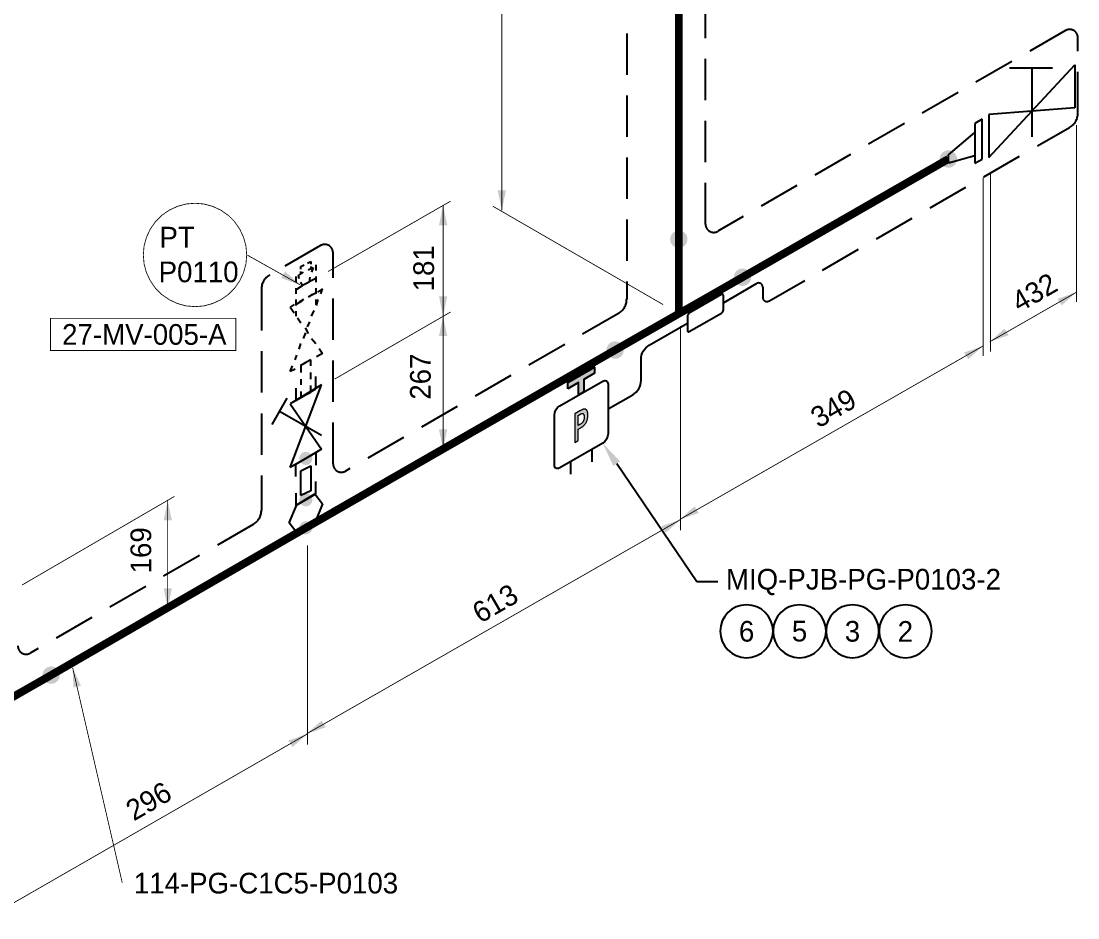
# Model space of a CAD drawing. Extents: x 0 to 847, y -42 to 494.
# Drawn here: x 337.3 to 465.1, y 205.3 to 313.8 of the extents above; entities that cross this region are included whole.
import ezdxf
from ezdxf import colors
from ezdxf.entities.mleader import LeaderData, LeaderLine
from ezdxf.enums import TextEntityAlignment as Align
from ezdxf.math import Vec2, Vec3

# ---------------------------------------------------------------- set-up
doc = ezdxf.new("R2010")
doc.units = 0
doc.header["$LTSCALE"] = 10
doc.header["$MEASUREMENT"] = 0
doc.linetypes.add('DASHED', pattern=[0.75, 0.5, -0.25])
doc.layers.get('Defpoints').update_dxf_attribs({"color": 9})
for name, color, linetype in [('DIMENSION', 2, 'Continuous'), ('HEAT_TRACE', 3, 'DASHED'), ('PIPE', 7, 'Continuous'), ('SYMBOL-3', 3, 'Continuous'), ('TEXT-2', 2, 'Continuous'), ('TEXT2', 40, 'Continuous'), ('WELDS', 7, 'Continuous'), ('Wipeout', 7, 'Continuous')]:
    doc.layers.add(name, color=color, linetype=linetype)
doc.styles.add('framdcn', font='', dxfattribs={"height": 2.4})
doc.styles.add('Scovan Elec', font='')
doc.styles.get("Standard").update_dxf_attribs({"font": ''})
doc.styles.get('framdcn').set_extended_font_data('Franklin Gothic Medium Cond')
doc.styles.get('Scovan Elec').set_extended_font_data('Franklin Gothic Medium Cond')
doc.styles.get('Standard').set_extended_font_data('Franklin Gothic Medium Cond')

# ---------------------------------------------------------------- blocks, each defined once
blk = doc.blocks.new('block29')
at = {"layer": 'TEXT2'}
blk.add_hatch(color=256, dxfattribs=at).paths.add_polyline_path([(0.001, 0), (1.001, -2.2), (0.101, -2.4)])
at = {"layer": 'TEXT2', "linetype": 'ByBlock', "const_width": 0.1, "flags": 128}
blk.add_lwpolyline([(6, -26), (0, 0)], dxfattribs=at)
blk = doc.blocks.new('block33')
at = {"layer": 'TEXT2'}
blk.add_hatch(color=256, dxfattribs=at).paths.add_polyline_path([(0.001, 0.001), (-2.299, 0.801), (-1.799, 1.601)])
at = {"layer": 'TEXT2', "linetype": 'ByBlock', "const_width": 0.1, "flags": 128}
blk.add_lwpolyline([(-6.4, 3.6), (0, 0)], dxfattribs=at)
blk = doc.blocks.new('block34')
at = {"layer": 'TEXT2', "style": 'framdcn'}
for s, p in [('PT', (0, 0)), ('P0110', (-0.1, -4.2))]:
    blk.add_text(s, height=2.5, dxfattribs=at).set_placement(p)
blk = doc.blocks.new('block79')
at = {"layer": 'PIPE', "linetype": 'ByBlock', "const_width": 0.95, "flags": 128}
for points in [[(7.7, 13.4), (7.7, 4.4)], [(15.4, 8.8), (7.7, 4.4)], [(7.7, 4.4), (0, 0)]]:
    blk.add_lwpolyline(points, dxfattribs=at)
at = {"flags": 1}
for tag in ['Tag', 'UCI', 'Pipe Ref', 'Description', 'Key']:
    blk.add_attdef(tag, (0, 0), '', height=1, dxfattribs=at)
blk = doc.blocks.new('block85')
at = {"layer": 'PIPE', "linetype": 'ByBlock', "const_width": 0.95, "flags": 128}
blk.add_lwpolyline([(30.8, 17.8), (0, 0)], dxfattribs=at)
at = {"flags": 1}
for tag in ['Tag', 'UCI', 'Pipe Ref', 'Description', 'Key']:
    blk.add_attdef(tag, (0, 0), '', height=1, dxfattribs=at)
blk = doc.blocks.new('block86')
at = {"layer": 'PIPE', "linetype": 'ByBlock', "flags": 128}
for points in [[(1.2, 4.1), (1.2, 5.6)], [(-1.2, 4.2), (-1.2, 2.7)], [(-1.2, 2.7), (1.2, 4.1)], [(-1.1, 2.8), (1.1, 4.1)], [(1.1, 4.1), (2, 2.9)], [(-2, 0.6), (-1.1, 2.8)], [(2, 2.9), (1.1, 0.6)], [(-1.1, -0.6), (-2, 0.6)], [(0, 0), (-1.1, -0.6)], [(1.1, 0.6), (0, 0)]]:
    blk.add_lwpolyline(points, dxfattribs=at)
at = {"flags": 1}
for tag in ['Tag', 'UCI', 'Pipe Ref', 'Description', 'Key']:
    blk.add_attdef(tag, (0, 0), '', height=1, dxfattribs=at)
blk = doc.blocks.new('block87')
at = {"layer": 'PIPE', "linetype": 'ByBlock', "flags": 128}
for points in [[(-0.6, 2.7), (0.6, 3.3)], [(-0.6, -0.3), (-0.6, 2.7)], [(0.6, 3.3), (0.6, 0.3)], [(0, 0), (-0.6, -0.3)], [(0.6, 0.3), (0, 0)]]:
    blk.add_lwpolyline(points, dxfattribs=at)
at = {"flags": 1}
for tag in ['Tag', 'UCI', 'Pipe Ref', 'Description', 'Key']:
    blk.add_attdef(tag, (0, 0), '', height=1, dxfattribs=at)
blk = doc.blocks.new('block88')
at = {"layer": 'PIPE', "linetype": 'ByBlock', "flags": 128}
for points in [[(0, 9.2), (0, 10.7)], [(0.7, 9.7), (-3.1, 7.4)], [(-3.1, -0.3), (0.7, 9.7)], [(-2.4, 9.3), (-2.4, 7.8)], [(-2.4, 7.8), (0, 9.2)], [(-3.5, 8.1), (-5.3, 4.9)], [(-4.4, 6.5), (0.7, 3.6)], [(-3.1, 7.4), (0.7, 1.9)], [(-2.4, 0.1), (0, 1.5)], [(0.7, 1.9), (-1.2, 0.8)], [(0, 1.5), (0, 0)], [(-1.2, 0.8), (-3.1, -0.3)], [(-2.4, -1.4), (-2.4, 0.1)]]:
    blk.add_lwpolyline(points, dxfattribs=at)
at = {"flags": 1}
for tag in ['Tag', 'UCI', 'Pipe Ref', 'Description', 'Key']:
    blk.add_attdef(tag, (0, 0), '', height=1, dxfattribs=at)
blk = doc.blocks.new('block89')
at = {"layer": 'PIPE', "flags": 128}
for points in [[(0.8, 8.2), (0.3, 7.9)], [(2, 8.9), (1.4, 8.5)], [(1.8, 8.3), (2, 8.9)], [(-1.4, 7), (-1.9, 6.7)], [(-1.9, 6.7), (-1.4, 6)], [(-0.3, 7.6), (-0.8, 7.3)], [(1.3, 6.9), (1.5, 7.6)], [(-1, 5.4), (-0.6, 4.8)], [(0.7, 5.6), (1, 6.3)], [(-0.1, 4.2), (0.3, 3.5)], [(0.2, 4.3), (0.5, 4.9)], [(-0.3, 2.9), (0, 3.6)], [(0.7, 2.9), (1.2, 2.3)], [(-0.8, 1.6), (-0.6, 2.3)], [(1.6, 1.7), (2, 1.1)], [(-1.3, 0.3), (-1.1, 0.9)], [(0, 0), (-0.7, -0.4)], [(0.6, 0.3), (0, 0)], [(0.6, -0.4), (0.6, 0.3)], [(2, 1.1), (1.3, 0.7)], [(-1.9, -1.1), (-1.6, -0.4)], [(-1.3, -0.8), (-1.9, -1.1)], [(-0.6, -0.4), (-0.6, -1.2)], [(0.6, -2), (0.6, -1.2)], [(-0.6, -2), (-0.6, -2.7)], [(-0.6, -3.5), (-0.6, -4.2)], [(0.2, -3.8), (0.6, -3.6)], [(0.6, -3.6), (0.6, -2.8)], [(-0.6, -4.2), (-0.2, -4)]]:
    blk.add_lwpolyline(points, dxfattribs=at)
at = {"flags": 1}
for tag in ['Tag', 'UCI', 'Pipe Ref', 'Description', 'Key']:
    blk.add_attdef(tag, (0, 0), '', height=1, dxfattribs=at)
blk = doc.blocks.new('block90')
at = {"layer": 'PIPE', "flags": 128}
for points in [[(0, 3.4), (0, 2.7)], [(-2.4, 2), (-2.4, 1.3)], [(-0.8, 1.4), (0, 1.8)], [(0, 2), (0, 1.3)], [(-2.4, 0.4), (-1.6, 0.9)], [(-2.4, 0.6), (-2.4, -0.1)], [(-0.8, -0.4), (0, 0)], [(0, 0.6), (0, -0.1)], [(-2.4, -0.8), (-2.4, -1.5)], [(-2.4, -1.4), (-1.6, -0.9)], [(0, -0.8), (0, -1.4)], [(-2.4, -2.2), (-2.4, -2.8)]]:
    blk.add_lwpolyline(points, dxfattribs=at)
at = {"flags": 1}
for tag in ['Tag', 'UCI', 'Pipe Ref', 'Description', 'Key']:
    blk.add_attdef(tag, (0, 0), '', height=1, dxfattribs=at)
blk = doc.blocks.new('block91')
at = {"layer": 'PIPE', "flags": 128}
for points in [[(0.2, 2.5), (0.6, 2.7)], [(0.6, 2.7), (0.6, 2.4)], [(-0.9, 1), (-0.3, 1.4)], [(-0.6, 2.1), (-0.2, 2.3)], [(-0.6, 1.8), (-0.6, 2.1)], [(-0.6, 1.2), (-0.6, 1.5)], [(0.3, 1.7), (0.9, 2)], [(0.6, 2.1), (0.6, 1.8)], [(0.9, 2), (0.7, 1.4)], [(-0.8, 0.6), (-0.9, 1)], [(-0.4, -0.2), (-0.6, 0.2)], [(0, 0), (-0.4, -0.2)], [(0.4, 0.2), (0, 0)], [(0.5, 0.8), (0.4, 0.2)]]:
    blk.add_lwpolyline(points, dxfattribs=at)
at = {"flags": 1}
for tag in ['Tag', 'UCI', 'Pipe Ref', 'Description', 'Key']:
    blk.add_attdef(tag, (0, 0), '', height=1, dxfattribs=at)
blk = doc.blocks.new('block92')
at = {"layer": 'PIPE', "linetype": 'ByBlock', "const_width": 0.95, "flags": 128}
blk.add_lwpolyline([(37.4, 21.5), (0, 0)], dxfattribs=at)
at = {"flags": 1}
for tag in ['Tag', 'UCI', 'Pipe Ref', 'Description', 'Key']:
    blk.add_attdef(tag, (0, 0), '', height=1, dxfattribs=at)
blk = doc.blocks.new('block93')
at = {"layer": 'PIPE', "linetype": 'ByBlock', "const_width": 0.95, "flags": 128}
for points in [[(7.7, 13.4), (7.7, 4.4)], [(15.4, 8.8), (7.7, 4.4)], [(7.7, 4.4), (0, 0)]]:
    blk.add_lwpolyline(points, dxfattribs=at)
at = {"flags": 1}
for tag in ['Tag', 'UCI', 'Pipe Ref', 'Description', 'Key']:
    blk.add_attdef(tag, (0, 0), '', height=1, dxfattribs=at)
blk = doc.blocks.new('block94')
at = {"layer": 'PIPE', "linetype": 'ByBlock', "const_width": 0.95, "flags": 128}
blk.add_lwpolyline([(0, 36.2), (0, 0)], dxfattribs=at)
at = {"flags": 1}
for tag in ['Tag', 'UCI', 'Pipe Ref', 'Description', 'Key']:
    blk.add_attdef(tag, (0, 0), '', height=1, dxfattribs=at)
blk = doc.blocks.new('block97')
at = {"layer": 'PIPE', "linetype": 'ByBlock', "const_width": 0.95, "flags": 128}
blk.add_lwpolyline([(24.9, 14.3), (0, 0)], dxfattribs=at)
at = {"flags": 1}
for tag in ['Tag', 'UCI', 'Pipe Ref', 'Description', 'Key']:
    blk.add_attdef(tag, (0, 0), '', height=1, dxfattribs=at)
blk = doc.blocks.new('block98')
at = {"layer": 'PIPE', "linetype": 'ByBlock', "flags": 128}
for points in [[(0.9, 2.9), (0, 2.4)], [(0.9, -1.9), (0.9, 2.9)], [(-3.2, -1.4), (0, 1.3)], [(0, 2.4), (0, 0)], [(0, 0), (0, -2.4)], [(-3.2, -2.4), (-3.2, -1.4)], [(0, -1.5), (-3.2, -2.4)], [(0, -2.4), (0.9, -1.9)]]:
    blk.add_lwpolyline(points, dxfattribs=at)
at = {"flags": 1}
for tag in ['Tag', 'UCI', 'Pipe Ref', 'Description', 'Key']:
    blk.add_attdef(tag, (0, 0), '', height=1, dxfattribs=at)
blk = doc.blocks.new('block99')
at = {"layer": 'PIPE', "linetype": 'ByBlock', "flags": 128}
for points in [[(0, -2.6), (10.4, 8.6)], [(7.7, 8.2), (2.5, 8.2)], [(5.2, 8.2), (5.2, -0.1)], [(10.4, 8.6), (10.4, 3.4)], [(10.4, 3.4), (0, 2.6)], [(0, 2.6), (0, 0)], [(0, 0), (0, -2.6)]]:
    blk.add_lwpolyline(points, dxfattribs=at)
at = {"flags": 1}
for tag in ['Tag', 'UCI', 'Pipe Ref', 'Description', 'Key']:
    blk.add_attdef(tag, (0, 0), '', height=1, dxfattribs=at)
blk = doc.blocks.new('block128')
at = {"layer": 'WELDS'}
h = blk.add_hatch(color=256, dxfattribs=at)
edge = h.paths.add_edge_path(flags=0)
edge.add_arc((0, 0), 1.05, 0, 360)
at = {"flags": 1}
for tag in ['Tag', 'UCI', 'Pipe Ref', 'Description', 'Key']:
    blk.add_attdef(tag, (0, 0), '', height=1, dxfattribs=at)
blk = doc.blocks.new('block129')
at = {"layer": 'WELDS'}
h = blk.add_hatch(color=256, dxfattribs=at)
edge = h.paths.add_edge_path(flags=0)
edge.add_arc((0, 0), 0.8, 0, 360)
at = {"flags": 1}
for tag in ['Tag', 'UCI', 'Pipe Ref', 'Description', 'Key']:
    blk.add_attdef(tag, (0, 0), '', height=1, dxfattribs=at)
blk = doc.blocks.new('block130')
at = {"layer": 'WELDS'}
h = blk.add_hatch(color=256, dxfattribs=at)
edge = h.paths.add_edge_path(flags=0)
edge.add_arc((0, 0), 0.8, 0, 360)
at = {"flags": 1}
for tag in ['Tag', 'UCI', 'Pipe Ref', 'Description', 'Key']:
    blk.add_attdef(tag, (0, 0), '', height=1, dxfattribs=at)
blk = doc.blocks.new('block131')
at = {"layer": 'WELDS'}
h = blk.add_hatch(color=256, dxfattribs=at)
edge = h.paths.add_edge_path(flags=0)
edge.add_arc((0, 0), 0.8, 0, 360)
at = {"flags": 1}
for tag in ['Tag', 'UCI', 'Pipe Ref', 'Description', 'Key']:
    blk.add_attdef(tag, (0, 0), '', height=1, dxfattribs=at)
blk = doc.blocks.new('block132')
at = {"layer": 'WELDS'}
h = blk.add_hatch(color=256, dxfattribs=at)
edge = h.paths.add_edge_path(flags=0)
edge.add_arc((0, 0), 1.05, 0, 360)
at = {"flags": 1}
for tag in ['Tag', 'UCI', 'Pipe Ref', 'Description', 'Key']:
    blk.add_attdef(tag, (0, 0), '', height=1, dxfattribs=at)
blk = doc.blocks.new('block133')
at = {"layer": 'WELDS'}
h = blk.add_hatch(color=256, dxfattribs=at)
edge = h.paths.add_edge_path(flags=0)
edge.add_arc((0, 0), 1.05, 0, 360)
at = {"flags": 1}
for tag in ['Tag', 'UCI', 'Pipe Ref', 'Description', 'Key']:
    blk.add_attdef(tag, (0, 0), '', height=1, dxfattribs=at)
blk = doc.blocks.new('block135')
at = {"layer": 'WELDS'}
h = blk.add_hatch(color=256, dxfattribs=at)
edge = h.paths.add_edge_path(flags=0)
edge.add_arc((0, 0), 1.05, 0, 360)
at = {"flags": 1}
for tag in ['Tag', 'UCI', 'Pipe Ref', 'Description', 'Key']:
    blk.add_attdef(tag, (0, 0), '', height=1, dxfattribs=at)
blk = doc.blocks.new('block136')
at = {"layer": 'WELDS'}
h = blk.add_hatch(color=256, dxfattribs=at)
edge = h.paths.add_edge_path(flags=0)
edge.add_arc((0, 0), 1.05, 0, 360)
at = {"flags": 1}
for tag in ['Tag', 'UCI', 'Pipe Ref', 'Description', 'Key']:
    blk.add_attdef(tag, (0, 0), '', height=1, dxfattribs=at)
blk = doc.blocks.new('*U161')
blk.add_wipeout([(0, 3.2), (-0.4, 3.17), (-0.8, 3.1), (-1.18, 2.98), (-1.54, 2.8), (-1.88, 2.59), (-2.19, 2.33), (-2.47, 2.04), (-2.7, 1.71), (-2.9, 1.36), (-3.04, 0.99), (-3.14, 0.6), (-3.19, 0.2), (-3.19, -0.2), (-3.14, -0.6), (-3.04, -0.99), (-2.9, -1.36), (-2.7, -1.71), (-2.47, -2.04), (-2.19, -2.33), (-1.88, -2.59), (-1.54, -2.8), (-1.18, -2.98), (-0.8, -3.1), (-0.4, -3.17), (0, -3.2), (0.4, -3.17), (0.8, -3.1), (1.18, -2.98), (1.54, -2.8), (1.88, -2.59), (2.19, -2.33), (2.47, -2.04), (2.7, -1.71), (2.9, -1.36), (3.04, -0.99), (3.14, -0.6), (3.19, -0.2), (3.19, 0.2), (3.14, 0.6), (3.04, 0.99), (2.9, 1.36), (2.7, 1.71), (2.47, 2.04), (2.19, 2.33), (1.88, 2.59), (1.54, 2.8), (1.18, 2.98), (0.8, 3.1), (0.4, 3.17)]).dxf.layer = 'Wipeout'
blk.add_circle((0, 0), 3.2)
at = {"color": 2}
blk.add_attdef('TAG1', text='', height=2.5, dxfattribs=at).set_placement((0, 0), align=Align.MIDDLE)
blk.add_attdef('TAG2', text='', height=2.5, dxfattribs=at).set_placement((3, -3), align=Align.MIDDLE_LEFT)
blk = doc.blocks.new('*U162')
blk.add_wipeout([(0, 3.2), (-0.4, 3.17), (-0.8, 3.1), (-1.18, 2.98), (-1.54, 2.8), (-1.88, 2.59), (-2.19, 2.33), (-2.47, 2.04), (-2.7, 1.71), (-2.9, 1.36), (-3.04, 0.99), (-3.14, 0.6), (-3.19, 0.2), (-3.19, -0.2), (-3.14, -0.6), (-3.04, -0.99), (-2.9, -1.36), (-2.7, -1.71), (-2.47, -2.04), (-2.19, -2.33), (-1.88, -2.59), (-1.54, -2.8), (-1.18, -2.98), (-0.8, -3.1), (-0.4, -3.17), (0, -3.2), (0.4, -3.17), (0.8, -3.1), (1.18, -2.98), (1.54, -2.8), (1.88, -2.59), (2.19, -2.33), (2.47, -2.04), (2.7, -1.71), (2.9, -1.36), (3.04, -0.99), (3.14, -0.6), (3.19, -0.2), (3.19, 0.2), (3.14, 0.6), (3.04, 0.99), (2.9, 1.36), (2.7, 1.71), (2.47, 2.04), (2.19, 2.33), (1.88, 2.59), (1.54, 2.8), (1.18, 2.98), (0.8, 3.1), (0.4, 3.17)]).dxf.layer = 'Wipeout'
blk.add_circle((0, 0), 3.2)
at = {"color": 2}
blk.add_attdef('TAG1', text='', height=2.5, dxfattribs=at).set_placement((0, 0), align=Align.MIDDLE)
blk.add_attdef('TAG2', text='', height=2.5, dxfattribs=at).set_placement((3, -3), align=Align.MIDDLE_LEFT)
blk = doc.blocks.new('*U163')
blk.add_wipeout([(0, 3.2), (-0.4, 3.17), (-0.8, 3.1), (-1.18, 2.98), (-1.54, 2.8), (-1.88, 2.59), (-2.19, 2.33), (-2.47, 2.04), (-2.7, 1.71), (-2.9, 1.36), (-3.04, 0.99), (-3.14, 0.6), (-3.19, 0.2), (-3.19, -0.2), (-3.14, -0.6), (-3.04, -0.99), (-2.9, -1.36), (-2.7, -1.71), (-2.47, -2.04), (-2.19, -2.33), (-1.88, -2.59), (-1.54, -2.8), (-1.18, -2.98), (-0.8, -3.1), (-0.4, -3.17), (0, -3.2), (0.4, -3.17), (0.8, -3.1), (1.18, -2.98), (1.54, -2.8), (1.88, -2.59), (2.19, -2.33), (2.47, -2.04), (2.7, -1.71), (2.9, -1.36), (3.04, -0.99), (3.14, -0.6), (3.19, -0.2), (3.19, 0.2), (3.14, 0.6), (3.04, 0.99), (2.9, 1.36), (2.7, 1.71), (2.47, 2.04), (2.19, 2.33), (1.88, 2.59), (1.54, 2.8), (1.18, 2.98), (0.8, 3.1), (0.4, 3.17)]).dxf.layer = 'Wipeout'
blk.add_circle((0, 0), 3.2)
at = {"color": 2}
blk.add_attdef('TAG1', text='', height=2.5, dxfattribs=at).set_placement((0, 0), align=Align.MIDDLE)
blk.add_attdef('TAG2', text='', height=2.5, dxfattribs=at).set_placement((3, -3), align=Align.MIDDLE_LEFT)
blk = doc.blocks.new('*U164')
blk.add_wipeout([(0, 3.2), (-0.4, 3.17), (-0.8, 3.1), (-1.18, 2.98), (-1.54, 2.8), (-1.88, 2.59), (-2.19, 2.33), (-2.47, 2.04), (-2.7, 1.71), (-2.9, 1.36), (-3.04, 0.99), (-3.14, 0.6), (-3.19, 0.2), (-3.19, -0.2), (-3.14, -0.6), (-3.04, -0.99), (-2.9, -1.36), (-2.7, -1.71), (-2.47, -2.04), (-2.19, -2.33), (-1.88, -2.59), (-1.54, -2.8), (-1.18, -2.98), (-0.8, -3.1), (-0.4, -3.17), (0, -3.2), (0.4, -3.17), (0.8, -3.1), (1.18, -2.98), (1.54, -2.8), (1.88, -2.59), (2.19, -2.33), (2.47, -2.04), (2.7, -1.71), (2.9, -1.36), (3.04, -0.99), (3.14, -0.6), (3.19, -0.2), (3.19, 0.2), (3.14, 0.6), (3.04, 0.99), (2.9, 1.36), (2.7, 1.71), (2.47, 2.04), (2.19, 2.33), (1.88, 2.59), (1.54, 2.8), (1.18, 2.98), (0.8, 3.1), (0.4, 3.17)]).dxf.layer = 'Wipeout'
blk.add_circle((0, 0), 3.2)
at = {"color": 2}
blk.add_attdef('TAG1', text='', height=2.5, dxfattribs=at).set_placement((0, 0), align=Align.MIDDLE)
blk.add_attdef('TAG2', text='', height=2.5, dxfattribs=at).set_placement((3, -3), align=Align.MIDDLE_LEFT)
blk = doc.blocks.new('*U153')
h = blk.add_hatch(color=256)
h.dxf.hatch_style = 1
h.paths.add_polyline_path([(0.32, 5.44), (1.62, 6.19), (1.62, 6.94), (-1.62, 5.06), (-1.62, 4.31), (-0.32, 5.06), (-0.32, 3.56), (0.32, 3.94)])
h = blk.add_hatch(color=7)
h.dxf.hatch_style = 1
h.paths.add_polyline_path([(-0.79, -2.18), (-0.36, -1.93), (-0.36, -0.58), (-0.11, -0.44), (-0.06, -0.41), (-0.01, -0.37), (0.05, -0.34), (0.1, -0.3), (0.15, -0.27), (0.19, -0.23), (0.24, -0.2), (0.28, -0.16), (0.32, -0.13), (0.35, -0.09), (0.38, -0.06), (0.41, -0.02), (0.44, 0.01), (0.48, 0.07), (0.52, 0.12), (0.55, 0.18), (0.59, 0.24), (0.62, 0.3), (0.65, 0.36), (0.67, 0.43), (0.7, 0.5), (0.7, 0.5), (0.72, 0.56), (0.74, 0.63), (0.76, 0.69), (0.77, 0.75), (0.78, 0.82), (0.79, 0.88), (0.8, 0.95), (0.8, 1.01), (0.81, 1.08), (0.81, 1.15), (0.81, 1.15), (0.81, 1.22), (0.8, 1.28), (0.8, 1.34), (0.79, 1.4), (0.78, 1.45), (0.77, 1.5), (0.75, 1.55), (0.74, 1.59), (0.72, 1.64), (0.7, 1.67), (0.68, 1.71), (0.67, 1.72), (0.64, 1.76), (0.61, 1.79), (0.57, 1.82), (0.54, 1.84), (0.51, 1.85), (0.47, 1.86), (0.43, 1.87), (0.39, 1.87), (0.35, 1.87), (0.32, 1.86), (0.28, 1.85), (0.24, 1.84), (0.2, 1.82), (0.15, 1.81), (0.11, 1.79), (0.06, 1.76), (0.01, 1.74), (-0.04, 1.71), (-0.09, 1.68), (-0.15, 1.65), (-0.79, 1.28)])
h.paths.add_polyline_path([(-0.36, -0.12), (-0.36, 1.09), (-0.11, 1.23), (-0.01, 1.28), (0.1, 1.33), (0.17, 1.34), (0.24, 1.3), (0.29, 1.23), (0.32, 1.16), (0.34, 1.08), (0.35, 1.03), (0.35, 0.97), (0.36, 0.88), (0.35, 0.8), (0.35, 0.73), (0.34, 0.66), (0.32, 0.56), (0.28, 0.45), (0.24, 0.37), (0.2, 0.29), (0.13, 0.21), (0.04, 0.13), (-0.03, 0.07), (-0.09, 0.04), (-0.15, 0)], flags=16)
for p, q in [((1.3, -3), (1.3, -4.5)), ((-1.3, -4.5), (-1.3, -6))]:
    blk.add_line(p, q)
blk.add_lwpolyline([(-1.62, 4.31), (-1.62, 5.06), (1.62, 6.94), (1.62, 6.19), (0.32, 5.44), (0.32, 3.94), (-0.32, 3.56), (-0.32, 5.06)], close=True)
for points in [[(-2.6, 2.25), (2.6, 5.25)], [(3.25, 4.88), (3.25, -1.13)], [(-3.25, -4.88), (-3.25, 1.13)], [(2.6, -2.25), (-2.6, -5.25)]]:
    blk.add_lwpolyline(points)
at = {"extrusion": (0, 0, -1)}
for centre, start_param, end_param in [((2.6, 4.5), 5.497787, 7.068583), ((-2.6, 1.5), 3.926991, 5.497787), ((2.6, -1.5), 0.785398, 2.356194), ((-2.6, -4.5), 2.356194, 3.926991)]:
    blk.add_ellipse(centre, major_axis=(0.459, 0.795), ratio=0.57735, start_param=start_param, end_param=end_param, dxfattribs=at)
at = {"layer": 'Defpoints', "lineweight": 0}
for points in [[(-0.36, -1.93), (-0.36, -0.58), (-0.14, -0.45), (-0.12, -0.44), (-0.06, -0.41), (-0.01, -0.37), (0.05, -0.34), (0.1, -0.3), (0.15, -0.27), (0.19, -0.23), (0.24, -0.2), (0.28, -0.16), (0.32, -0.13), (0.35, -0.09), (0.38, -0.06), (0.41, -0.02), (0.44, 0.01), (0.48, 0.07), (0.52, 0.12), (0.55, 0.18), (0.59, 0.24), (0.62, 0.3), (0.65, 0.36), (0.67, 0.43), (0.7, 0.5), (0.7, 0.5), (0.72, 0.56), (0.74, 0.63), (0.76, 0.69), (0.77, 0.75), (0.78, 0.82), (0.79, 0.88), (0.8, 0.95), (0.8, 1.01), (0.81, 1.08), (0.81, 1.15), (0.81, 1.15), (0.81, 1.22), (0.8, 1.28), (0.8, 1.34), (0.79, 1.4), (0.78, 1.45), (0.77, 1.5), (0.75, 1.55), (0.74, 1.59), (0.72, 1.64), (0.7, 1.67), (0.68, 1.71), (0.67, 1.72), (0.64, 1.76), (0.61, 1.79), (0.57, 1.82), (0.54, 1.84), (0.51, 1.85), (0.47, 1.86), (0.43, 1.87), (0.39, 1.87), (0.35, 1.87), (0.35, 1.87), (0.32, 1.86), (0.28, 1.85), (0.24, 1.84), (0.2, 1.82), (0.15, 1.81), (0.11, 1.79), (0.06, 1.76), (0.01, 1.74), (-0.04, 1.71), (-0.09, 1.68), (-0.15, 1.65), (-0.79, 1.28), (-0.79, -2.18)], [(0.13, 1.33), (0.15, 1.34), (0.19, 1.33), (0.22, 1.31), (0.25, 1.28), (0.28, 1.24), (0.3, 1.22), (0.32, 1.18), (0.33, 1.14), (0.34, 1.08), (0.35, 1.03), (0.35, 0.97), (0.36, 0.9), (0.36, 0.87), (0.35, 0.8), (0.35, 0.73), (0.34, 0.66), (0.33, 0.6), (0.31, 0.54), (0.29, 0.48), (0.27, 0.42), (0.25, 0.37), (0.24, 0.36), (0.21, 0.31), (0.18, 0.27), (0.15, 0.23), (0.11, 0.19), (0.06, 0.15), (0.02, 0.11), (-0.03, 0.07), (-0.09, 0.04), (-0.15, 0), (-0.36, -0.12), (-0.36, 1.09), (-0.15, 1.21), (-0.09, 1.24), (-0.04, 1.27), (0.01, 1.29), (0.06, 1.31), (0.09, 1.33)]]:
    blk.add_lwpolyline(points, close=True, dxfattribs=at)
blk = doc.blocks.new('*U156')
at = {"extrusion": (-2.05391e-15, 0.816497, 0.57735)}
for p, q in [((1.95, 2.25), (-1.95, 0)), ((2.17, 0.38), (2.17, 2.12)), ((-1.95, -2.25), (1.95, 0)), ((-2.17, -0.38), (-2.17, -2.13))]:
    blk.add_line(p, q, dxfattribs=at)
for centre, start_param, end_param in [((1.95, 2), -0.785398, 0.785398), ((-1.95, -0.25), 0.785398, 2.356194), ((1.95, 0.25), 3.926991, 5.497787), ((-1.95, -2), 2.356194, 3.926991)]:
    blk.add_ellipse(centre, major_axis=(0.153, 0.265), ratio=0.57735, start_param=start_param, end_param=end_param)

msp = doc.modelspace()

# ---------------------------------------------------------------- hatches: boundary and pattern name
at = {"layer": 'DIMENSION'}
for points in [[(395.4, 290.9), (394.9, 293.3), (395.9, 293.3)], [(388.3, 291.5), (388.8, 289.1), (387.8, 289.1)], [(388.3, 278.1), (387.8, 280.5), (388.8, 280.5)], [(464.9, 281), (463.1, 279.4), (462.6, 280.2)], [(388.3, 278.1), (388.8, 275.7), (387.8, 275.7)], [(454.4, 275), (456.2, 276.6), (456.7, 275.8)], [(453.6, 274.5), (451.8, 272.9), (451.3, 273.7)], [(388.3, 262), (387.8, 264.4), (388.8, 264.4)], [(355, 255.8), (355.5, 253.4), (354.5, 253.4)], [(416.9, 253.5), (418.7, 255.1), (419.2, 254.3)], [(417, 253.5), (415.2, 251.9), (414.7, 252.7)], [(355, 242.8), (354.5, 245.2), (355.5, 245.2)], [(371.8, 227.6), (373.6, 229.2), (374.1, 228.4)], [(371.9, 227.6), (370.1, 226), (369.6, 226.8)]]:
    msp.add_hatch(color=256, dxfattribs=at).paths.add_polyline_path(points)

# ---------------------------------------------------------------- linework, layer by layer
at = {"layer": 'DIMENSION', "linetype": 'ByBlock', "const_width": 0.1, "flags": 128}
for points in [[(395.4, 340.1), (395.4, 290.9)], [(464.9, 301.2), (464.9, 279.8)], [(454.5, 295.4), (454.5, 273.8)], [(453.6, 294.9), (453.6, 273.3)], [(374.4, 283.5), (389.2, 292)], [(388.3, 291.5), (388.3, 278.1)], [(414.9, 279.5), (394.3, 291.4)], [(464.9, 281), (454.4, 275)], [(375.2, 270.5), (389.2, 278.6)], [(388.3, 278.1), (388.3, 262)], [(417, 276.9), (417, 252.2)], [(453.6, 274.5), (416.9, 253.5)], [(387.3, 261.4), (389.3, 262.5)], [(337.4, 245.6), (355.8, 256.3)], [(355, 255.8), (355, 242.8)], [(417, 253.5), (371.8, 227.6)], [(371.9, 250.4), (371.9, 226.3)], [(354, 242.2), (356, 243.3)], [(371.9, 227.6), (333.3, 205.4)]]:
    msp.add_lwpolyline(points, dxfattribs=at)
at = {"layer": 'HEAT_TRACE'}
for p, q in [((410.5, 342.27), (410.5, 280.15)), ((420.02, 289.23), (420.02, 337.35)), ((463.56, 312.63), (421.52, 288.37)), ((465.06, 302.65), (465.06, 311.77)), ((427.7, 279.93), (464.06, 300.92)), ((373.49, 286.63), (367.33, 283.08)), ((374.99, 260.23), (374.99, 285.77)), ((366.33, 281.35), (366.33, 254.65)), ((422.19, 279.73), (426.2, 282.04)), ((426.95, 281.61), (426.95, 280.37)), ((409.5, 278.42), (376.49, 259.37)), ((365.33, 252.92), (338.38, 237.37))]:
    msp.add_line(p, q, dxfattribs=at)
for centre, radius, start, end in [((464.06, 311.77), 1, 0, 120), ((463.06, 302.65), 2, 300, 360), ((421.02, 289.23), 1, 180, 300), ((373.99, 285.77), 1, 0, 120), ((368.33, 281.35), 2, 120, 180), ((426.45, 281.61), 0.5, 0, 120), ((408.5, 280.15), 2, 300, 0), ((427.45, 280.37), 0.5, 180, 300), ((375.99, 260.23), 1, 180, 300), ((364.33, 254.65), 2, 300, 360), ((337.88, 238.23), 1, 180, 300)]:
    msp.add_arc(centre, radius, start, end, dxfattribs=at)
at = {"layer": 'SYMBOL-3'}
msp.add_lwpolyline([(408.25, 266.88), (411.23, 268.6, 0.267949), (412.23, 270.33), (412.23, 272.85, -0.267949), (413.23, 274.58), (417.86, 277.25)], format="xyb", dxfattribs=at)
at = {"layer": 'TEXT2', "linetype": 'ByBlock', "const_width": 0.1, "flags": 128}
for points in [[(364.46, 284.41), (364.17, 283.36), (363.71, 282.38), (363.09, 281.48), (362.32, 280.71), (361.43, 280.09), (360.44, 279.63), (359.39, 279.34), (358.3, 279.25), (357.21, 279.34), (356.16, 279.63), (355.18, 280.09), (354.28, 280.71), (353.51, 281.48), (352.89, 282.38), (352.43, 283.36), (352.14, 284.41), (352.05, 285.5), (352.14, 286.59), (352.43, 287.64), (352.89, 288.62), (353.51, 289.52), (354.28, 290.29), (355.18, 290.91), (356.16, 291.37), (357.21, 291.66), (358.3, 291.75), (359.39, 291.66), (360.44, 291.37), (361.43, 290.91), (362.32, 290.29), (363.09, 289.52), (363.71, 288.62), (364.17, 287.64), (364.46, 286.59), (364.55, 285.5)], [(340.83, 273.94), (340.83, 277.84), (363.23, 277.84), (363.23, 273.94)]]:
    msp.add_lwpolyline(points, close=True, dxfattribs=at)

# ---------------------------------------------------------------- block references
at = {"layer": 'PIPE'}
for name, p in [('block94', (416.8, 287.4)), ('block99', (454.3, 299.9)), ('block98', (452.6, 299)), ('block97', (424.5, 282.8)), ('block93', (409.1, 274)), ('block90', (372.9, 280.9)), ('block91', (371.7, 282)), ('block89', (371.7, 272.5)), ('block92', (371.7, 252.5)), ('block88', (372.9, 260.1)), ('block87', (371.7, 256.7)), ('block86', (371.7, 252.5)), ('block85', (340.9, 234.7)), ('block79', (325.5, 225.9))]:
    msp.add_blockref(name, p, dxfattribs=at)
at = {"layer": 'SYMBOL-3'}
for name, p in [('*U156', (420.02, 278.48)), ('*U153', (405, 265))]:
    msp.add_blockref(name, p, dxfattribs=at)
at = {"layer": 'TEXT-2'}
ref = msp.add_blockref('*U161', (425, 240), dxfattribs=dict(at, xscale=-1))
ref.add_attrib('TAG1', '6', dxfattribs={"layer": '0', "color": 2, "height": 2.5}).set_placement((425, 240), align=Align.MIDDLE)
at = {"layer": 'TEXT2'}
for name, p in [('block34', (354, 286.4)), ('block33', (371, 281.9)), ('block29', (343.5, 235.6))]:
    msp.add_blockref(name, p, dxfattribs=at)
at = {"layer": 'WELDS'}
for name, p in [('block136', (449.4, 297.1)), ('block133', (416.8, 287.4)), ('block135', (424.5, 282.8)), ('block132', (409.1, 274)), ('block131', (371.7, 260.9)), ('block130', (371.7, 255.9)), ('block129', (371.7, 252.5)), ('block128', (340.9, 234.7))]:
    msp.add_blockref(name, p, dxfattribs=at)

# ---------------------------------------------------------------- texts
at = {"layer": 'DIMENSION', "style": 'framdcn'}
for s, rotation, p in [('181', 90, (387.2, 281.1)), ('432', 30, (458, 278.5)), ('267', 90, (386.8, 268)), ('349', 30, (433.7, 264.5)), ('169', 90, (353, 247)), ('613', 30, (392.8, 240.9)), ('296', 30, (350.9, 217))]:
    msp.add_text(s, height=2.5, rotation=rotation, dxfattribs=at).set_placement(p)
at = {"layer": 'TEXT2', "style": 'framdcn'}
for s, p in [('27-MV-005-A', (342.23, 274.64)), ('114-PG-C1C5-P0103', (350.9, 208.3))]:
    msp.add_text(s, height=2.5, dxfattribs=at).set_placement(p)

# ---------------------------------------------------------------- leaders
at = {"layer": 'TEXT-2'}
ml = msp.add_multileader_mtext('Standard', dxfattribs=at)
ml.set_content('MIQ-PJB-PG-P0103-2', color=256, style='Scovan Elec')
ml.set_leader_properties()
ml.build(insert=Vec2(0, 0))
ml.multileader.update_dxf_attribs({"dogleg_length": 2.5, "arrow_head_size": 3})
ctx = ml.context
ctx.base_point, ctx.char_height, ctx.arrow_head_size, ctx.landing_gap_size, ctx.plane_origin = Vec3(421.5, 246), 2.5, 3, 1, Vec3(494.88, 252.85)
notes = []
notes.append((ctx, [(1, (1, 1, 0), (419, 246), (1, 0), 2.5, [(0, [(407.6, 262.75)], 0, [])])]))
ctx.mtext.insert, ctx.mtext.flow_direction = Vec3(422.5, 247.54), 5
for ctx, leaders in notes:
    for number, flags, end, landing, length, lines in leaders:
        leader = LeaderData()
        leader.index, (leader.has_last_leader_line, leader.has_dogleg_vector, leader.attachment_direction) = number, flags
        leader.last_leader_point, leader.dogleg_vector, leader.dogleg_length = Vec3(end), Vec3(landing), length
        for number, points, colour, breaks in lines:
            line = LeaderLine()
            line.index, line.vertices, line.color, line.breaks = number, Vec3.list(points), colors.encode_raw_color(colour), breaks
            leader.lines.append(line)
        ctx.leaders.append(leader)

# ---------------------------------------------------------------- next in the draw order: block references
ref = msp.add_blockref('*U162', (431.4, 240), dxfattribs=dict(at, xscale=-1))
ref.add_attrib('TAG1', '5', dxfattribs={"layer": '0', "color": 2, "height": 2.5}).set_placement((431.4, 240), align=Align.MIDDLE)

# ---------------------------------------------------------------- next in the draw order: block references
ref = msp.add_blockref('*U163', (437.8, 240), dxfattribs=dict(at, xscale=-1))
ref.add_attrib('TAG1', '3', dxfattribs={"layer": '0', "color": 2, "height": 2.5}).set_placement((437.8, 240), align=Align.MIDDLE)

# ---------------------------------------------------------------- next in the draw order: block references
ref = msp.add_blockref('*U164', (444.2, 240), dxfattribs=dict(at, xscale=-1))
ref.add_attrib('TAG1', '2', dxfattribs={"layer": '0', "color": 2, "height": 2.5}).set_placement((444.2, 240), align=Align.MIDDLE)

doc.saveas('drawing.dxf')
